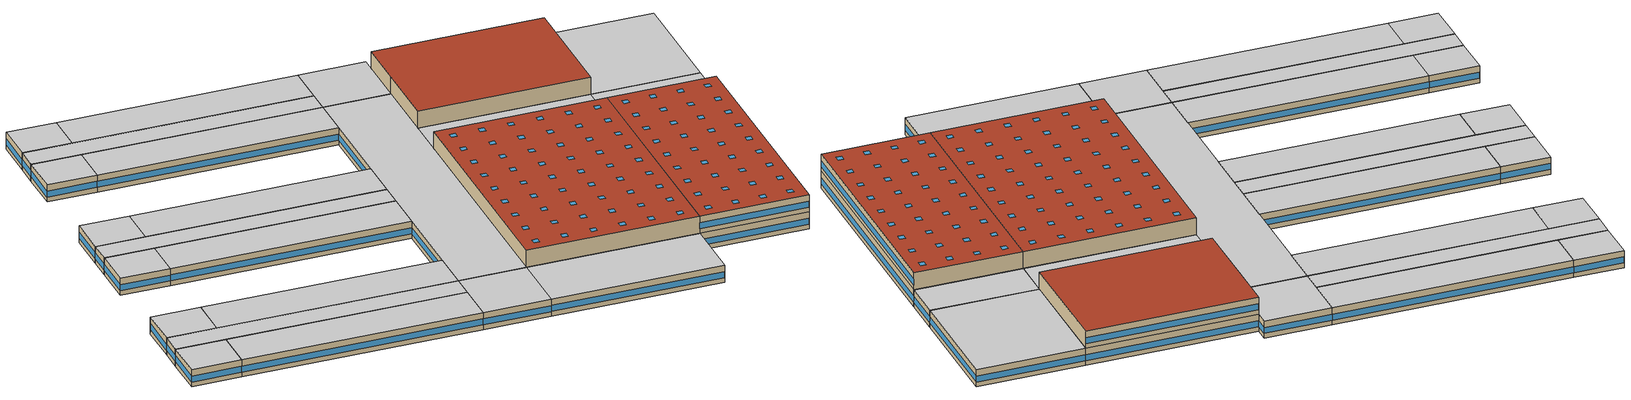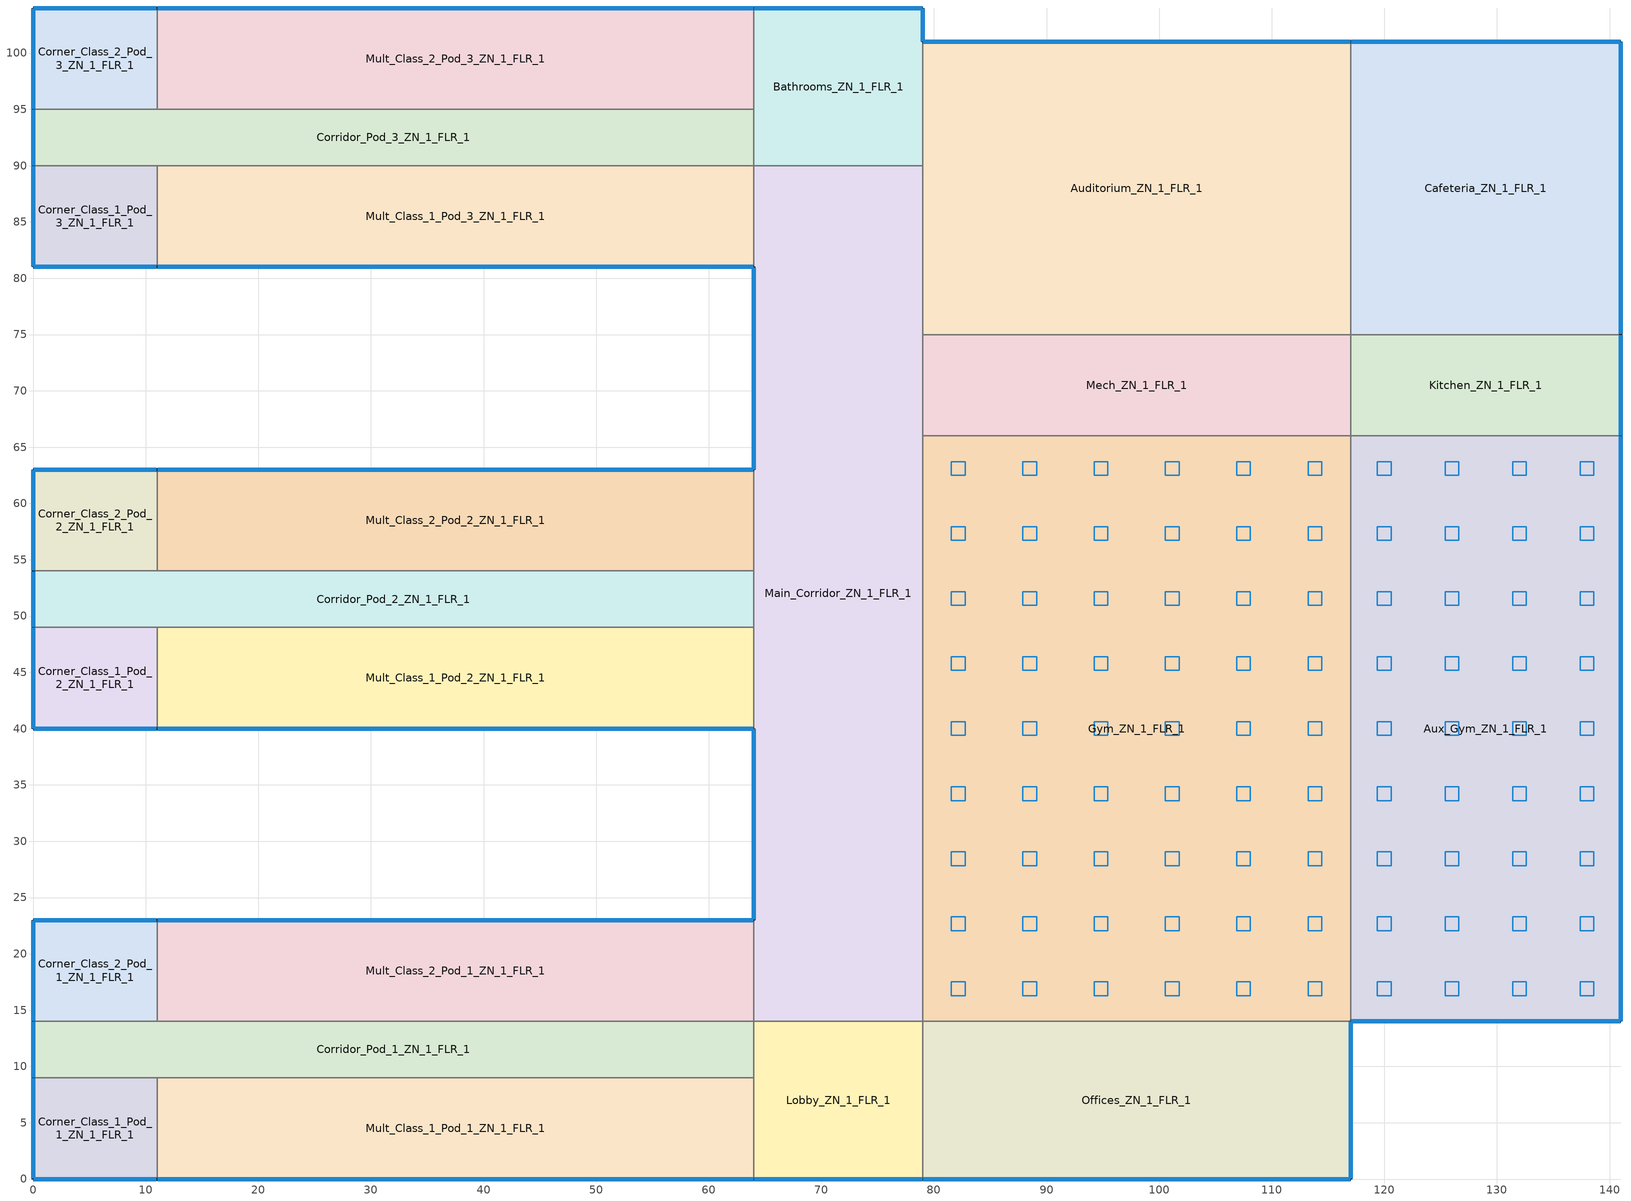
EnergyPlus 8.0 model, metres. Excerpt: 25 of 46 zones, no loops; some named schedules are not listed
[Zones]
Corner_Class_1_Pod_1_ZN_1_FLR_1
 floor ground (ext_slab_6in_with_carpet): 0,9 11,9 11,0 0,0 z0
 wall outside (nonres_ext_wall): 0,9 0,0 11,0 z0:4
 wall to Mult_Class_1_Pod_1_ZN_1_FLR_1 (int_wall): 11,0 11,9 z0:4
 wall to Corridor_Pod_1_ZN_1_FLR_1 (int_wall): 11,9 0,9 z0:4
 window (Window_U_0.62_SHGC_0.25): 0.05,0 10.95,0 z1.1:2.51; 0,8.95 0,0.05 z1.1:2.52
 ceiling to Corner_Class_1_Pod_1_ZN_1_FLR_2 (int_slab_ceiling): 0,0 11,0 11,9 0,9 z4
Mult_Class_1_Pod_1_ZN_1_FLR_1
 floor ground (ext_slab_6in_with_carpet): 11,9 64,9 64,0 11,0 z0
 wall outside (nonres_ext_wall): 11,0 64,0 z0:4
 wall to Lobby_ZN_1_FLR_1 (int_wall): 64,0 64,9 z0:4
 wall to Corridor_Pod_1_ZN_1_FLR_1 (int_wall): 64,9 11,9 z0:4
 window (Window_U_0.62_SHGC_0.25): 11.05,0 63.95,0 z1.1:2.5
 ceiling to Mult_Class_1_Pod_1_ZN_1_FLR_2 (int_slab_ceiling): 11,0 64,0 64,9 11,9 z4
Corridor_Pod_1_ZN_1_FLR_1
 floor ground (ext_slab_6in_with_carpet): 0,14 64,14 64,9 0,9 z0
 wall outside (nonres_ext_wall): 0,14 0,9 z0:4
 wall to Lobby_ZN_1_FLR_1 (int_wall): 64,9 64,14 z0:4
 wall to Mult_Class_2_Pod_1_ZN_1_FLR_1 (int_wall): 64,14 11,14 z0:4
 wall to Corner_Class_2_Pod_1_ZN_1_FLR_1 (int_wall): 11,14 0,14 z0:4
 window (Window_U_0.62_SHGC_0.25): 0,13.95 0,9.05 z1.1:2.53
 ceiling to Corridor_Pod_1_ZN_1_FLR_2 (int_slab_ceiling): 0,9 64,9 64,14 0,14 z4
Corner_Class_2_Pod_1_ZN_1_FLR_1
 floor ground (ext_slab_6in_with_carpet): 0,23 11,23 11,14 0,14 z0
 wall outside (nonres_ext_wall): 11,23 0,23 0,14 z0:4
 wall to Mult_Class_2_Pod_1_ZN_1_FLR_1 (int_wall): 11,14 11,23 z0:4
 window (Window_U_0.62_SHGC_0.25): 10.95,23 0.05,23 z1.1:2.51; 0,22.95 0,14.05 z1.1:2.52
 ceiling to Corner_Class_2_Pod_1_ZN_1_FLR_2 (int_slab_ceiling): 0,14 11,14 11,23 0,23 z4
Mult_Class_2_Pod_1_ZN_1_FLR_1
 floor ground (ext_slab_6in_with_carpet): 11,23 64,23 64,14 11,14 z0
 wall outside (nonres_ext_wall): 64,23 11,23 z0:4
 wall to Main_Corridor_ZN_1_FLR_1 (int_wall): 64,14 64,23 z0:4
 window (Window_U_0.62_SHGC_0.25): 63.95,23 11.05,23 z1.1:2.5
 ceiling to Mult_Class_2_Pod_1_ZN_1_FLR_2 (int_slab_ceiling): 11,14 64,14 64,23 11,23 z4
Corner_Class_1_Pod_2_ZN_1_FLR_1
 floor ground (ext_slab_6in_with_carpet): 0,49 11,49 11,40 0,40 z0
 wall outside (nonres_ext_wall): 0,49 0,40 11,40 z0:4
 wall to Mult_Class_1_Pod_2_ZN_1_FLR_1 (int_wall): 11,40 11,49 z0:4
 wall to Corridor_Pod_2_ZN_1_FLR_1 (int_wall): 11,49 0,49 z0:4
 window (Window_U_0.62_SHGC_0.25): 0.05,40 10.95,40 z1.1:2.51; 0,48.95 0,40.05 z1.1:2.52
 ceiling to Corner_Class_1_Pod_2_ZN_1_FLR_2 (int_slab_ceiling): 0,40 11,40 11,49 0,49 z4
Mult_Class_1_Pod_2_ZN_1_FLR_1
 floor ground (ext_slab_6in_with_carpet): 11,49 64,49 64,40 11,40 z0
 wall outside (nonres_ext_wall): 11,40 64,40 z0:4
 wall to Main_Corridor_ZN_1_FLR_1 (int_wall): 64,40 64,49 z0:4
 wall to Corridor_Pod_2_ZN_1_FLR_1 (int_wall): 64,49 11,49 z0:4
 window (Window_U_0.62_SHGC_0.25): 11.05,40 63.95,40 z1.1:2.5
 ceiling to Mult_Class_1_Pod_2_ZN_1_FLR_2 (int_slab_ceiling): 11,40 64,40 64,49 11,49 z4
Corridor_Pod_2_ZN_1_FLR_1
 floor ground (ext_slab_6in_with_carpet): 0,54 64,54 64,49 0,49 z0
 wall outside (nonres_ext_wall): 0,54 0,49 z0:4
 wall to Main_Corridor_ZN_1_FLR_1 (int_wall): 64,49 64,54 z0:4
 wall to Mult_Class_2_Pod_2_ZN_1_FLR_1 (int_wall): 64,54 11,54 z0:4
 wall to Corner_Class_2_Pod_2_ZN_1_FLR_1 (int_wall): 11,54 0,54 z0:4
 window (Window_U_0.62_SHGC_0.25): 0,53.95 0,49.05 z1.1:2.53
 ceiling to Corridor_Pod_2_ZN_1_FLR_2 (int_slab_ceiling): 0,49 64,49 64,54 0,54 z4
Corner_Class_2_Pod_2_ZN_1_FLR_1
 floor ground (ext_slab_6in_with_carpet): 0,63 11,63 11,54 0,54 z0
 wall outside (nonres_ext_wall): 11,63 0,63 0,54 z0:4
 wall to Mult_Class_2_Pod_2_ZN_1_FLR_1 (int_wall): 11,54 11,63 z0:4
 window (Window_U_0.62_SHGC_0.25): 10.95,63 0.05,63 z1.1:2.51; 0,62.95 0,54.05 z1.1:2.52
 ceiling to Corner_Class_2_Pod_2_ZN_1_FLR_2 (int_slab_ceiling): 0,54 11,54 11,63 0,63 z4
Mult_Class_2_Pod_2_ZN_1_FLR_1
 floor ground (ext_slab_6in_with_carpet): 11,63 64,63 64,54 11,54 z0
 wall outside (nonres_ext_wall): 64,63 11,63 z0:4
 wall to Main_Corridor_ZN_1_FLR_1 (int_wall): 64,54 64,63 z0:4
 window (Window_U_0.62_SHGC_0.25): 63.95,63 11.05,63 z1.1:2.5
 ceiling to Mult_Class_2_Pod_2_ZN_1_FLR_2 (int_slab_ceiling): 11,54 64,54 64,63 11,63 z4
Corner_Class_1_Pod_3_ZN_1_FLR_1
 floor ground (ext_slab_6in_with_carpet): 0,90 11,90 11,81 0,81 z0
 wall outside (nonres_ext_wall): 0,90 0,81 11,81 z0:4
 wall to Mult_Class_1_Pod_3_ZN_1_FLR_1 (int_wall): 11,81 11,90 z0:4
 wall to Corridor_Pod_3_ZN_1_FLR_1 (int_wall): 11,90 0,90 z0:4
 window (Window_U_0.62_SHGC_0.25): 0.05,81 10.95,81 z1.1:2.51; 0,89.95 0,81.05 z1.1:2.52
 ceiling to Corner_Class_1_Pod_3_ZN_1_FLR_2 (int_slab_ceiling): 0,81 11,81 11,90 0,90 z4
Mult_Class_1_Pod_3_ZN_1_FLR_1
 floor ground (ext_slab_6in_with_carpet): 11,90 64,90 64,81 11,81 z0
 wall outside (nonres_ext_wall): 11,81 64,81 z0:4
 wall to Main_Corridor_ZN_1_FLR_1 (int_wall): 64,81 64,90 z0:4
 wall to Corridor_Pod_3_ZN_1_FLR_1 (int_wall): 64,90 11,90 z0:4
 window (Window_U_0.62_SHGC_0.25): 11.05,81 63.95,81 z1.1:2.5
 ceiling to Mult_Class_1_Pod_3_ZN_1_FLR_2 (int_slab_ceiling): 11,81 64,81 64,90 11,90 z4
Corridor_Pod_3_ZN_1_FLR_1
 floor ground (ext_slab_6in_with_carpet): 0,95 64,95 64,90 0,90 z0
 wall outside (nonres_ext_wall): 0,95 0,90 z0:4
 wall to Bathrooms_ZN_1_FLR_1 (int_wall): 64,90 64,95 z0:4
 wall to Mult_Class_2_Pod_3_ZN_1_FLR_1 (int_wall): 64,95 11,95 z0:4
 wall to Corner_Class_2_Pod_3_ZN_1_FLR_1 (int_wall): 11,95 0,95 z0:4
 window (Window_U_0.62_SHGC_0.25): 0,94.95 0,90.05 z1.1:2.53
 ceiling to Corridor_Pod_3_ZN_1_FLR_2 (int_slab_ceiling): 0,90 64,90 64,95 0,95 z4
Corner_Class_2_Pod_3_ZN_1_FLR_1
 floor ground (ext_slab_6in_with_carpet): 0,104 11,104 11,95 0,95 z0
 wall outside (nonres_ext_wall): 11,104 0,104 0,95 z0:4
 wall to Mult_Class_2_Pod_3_ZN_1_FLR_1 (int_wall): 11,95 11,104 z0:4
 window (Window_U_0.62_SHGC_0.25): 10.95,104 0.05,104 z1.1:2.51; 0,103.95 0,95.05 z1.1:2.52
 ceiling to Corner_Class_2_Pod_3_ZN_1_FLR_2 (int_slab_ceiling): 0,95 11,95 11,104 0,104 z4
Mult_Class_2_Pod_3_ZN_1_FLR_1
 floor ground (ext_slab_6in_with_carpet): 11,104 64,104 64,95 11,95 z0
 wall outside (nonres_ext_wall): 64,104 11,104 z0:4
 wall to Bathrooms_ZN_1_FLR_1 (int_wall): 64,95 64,104 z0:4
 window (Window_U_0.62_SHGC_0.25): 63.95,104 11.05,104 z1.1:2.5
 ceiling to Mult_Class_2_Pod_3_ZN_1_FLR_2 (int_slab_ceiling): 11,95 64,95 64,104 11,104 z4
Main_Corridor_ZN_1_FLR_1
 floor ground (ext_slab_6in_with_carpet): 64,90 79,90 79,14 64,14 z0
 wall outside (nonres_ext_wall): 64,81 64,63 / 64,40 64,23 z0:4
 wall to Lobby_ZN_1_FLR_1 (int_wall): 64,14 79,14 z0:4
 wall to Gym_ZN_1_FLR_1 (int_wall): 79,14 79,66 z0:4
 wall to Mech_ZN_1_FLR_1 (int_wall): 79,66 79,75 z0:4
 wall to Auditorium_ZN_1_FLR_1 (nonres_ext_wall): 79,75 79,90 z0:4
 wall to Bathrooms_ZN_1_FLR_1 (int_wall): 79,90 64,90 z0:4
 window (Window_U_0.62_SHGC_0.25): 64,80.95 64,63.05 / 64,39.95 64,23.05 z1.1:2.51
 ceiling to Main_Corridor_ZN_1_FLR_2 (int_slab_ceiling): 64,14 79,14 79,90 64,90 z4
Lobby_ZN_1_FLR_1
 floor ground (ext_slab_6in_with_carpet): 64,14 79,14 79,0 64,0 z0
 wall outside (nonres_ext_wall): 64,0 79,0 z0:4
 wall to Offices_ZN_1_FLR_1 (int_wall): 79,0 79,14 z0:4
 window (Window_U_0.62_SHGC_0.25): 64.05,0 78.95,0 z1.1:2.51
 ceiling to Lobby_ZN_1_FLR_2 (int_slab_ceiling): 64,0 79,0 79,14 64,14 z4
Bathrooms_ZN_1_FLR_1
 floor ground (ext_slab_6in_with_carpet): 64,104 79,104 79,90 64,90 z0
 wall outside (nonres_ext_wall): 79,101 79,104 64,104 z0:4
 wall to Auditorium_ZN_1_FLR_1 (nonres_ext_wall): 79,90 79,101 z0:4
 window (Window_U_0.62_SHGC_0.25): 79,101.05 79,103.95 z1.1:2.55; 78.95,104 64.05,104 z1.1:2.51
 ceiling to Bathrooms_ZN_1_FLR_2 (int_slab_ceiling): 64,90 79,90 79,104 64,104 z4
Offices_ZN_1_FLR_1
 floor ground (ext_slab_6in_with_carpet): 79,14 117,14 117,0 79,0 z0
 wall outside (nonres_ext_wall): 79,0 117,0 117,14 z0:4
 wall to Gym_ZN_1_FLR_1 (int_wall): 117,14 79,14 z0:4
 window (Window_U_0.62_SHGC_0.25): 79.05,0 116.95,0 z1.1:2.5; 117,0.05 117,13.95 z1.1:2.51
 ceiling to Offices_ZN_1_FLR_2 (int_slab_ceiling): 79,0 117,0 117,14 79,14 z4
Gym_ZN_1_FLR_1
 floor ground (ext_slab_6in_with_carpet): 79,66 117,66 117,14 79,14 z0
 wall to Aux_Gym_ZN_1_FLR_1 (int_wall): 117,14 117,66 z0:4; 117,14 117,66 z4:8
 wall to Mech_ZN_1_FLR_1 (int_wall): 117,66 79,66 z0:4
 wall to Offices_ZN_1_FLR_2 (int_wall): 79,14 117,14 z4:8
 wall to Mech_ZN_1_FLR_2 (int_wall): 117,66 79,66 z4:8
 wall to Main_Corridor_ZN_1_FLR_2 (int_wall): 79,66 79,14 z4:8
 roof outside (nonres_roof): 79,14 117,14 117,66 79,66 z8
 skylight (Window_U_1.17_SHGC_0.39): 81.56,16.28 82.78,16.28 82.78,17.5 81.56,17.5 z8; 87.89,16.28 89.11,16.28 89.11,17.5 87.89,17.5 z8; 94.22,16.28 95.44,16.28 95.44,17.5 94.22,17.5 z8; 100.56,16.28 101.78,16.28 101.78,17.5 100.56,17.5 z8; 106.89,16.28 108.11,16.28 108.11,17.5 106.89,17.5 z8; 113.22,16.28 114.44,16.28 114.44,17.5 113.22,17.5 z8; 81.56,22.06 82.78,22.06 82.78,23.28 81.56,23.28 z8; 87.89,22.06 89.11,22.06 89.11,23.28 87.89,23.28 z8; 94.22,22.06 95.44,22.06 95.44,23.28 94.22,23.28 z8; 100.56,22.06 101.78,22.06 101.78,23.28 100.56,23.28 z8; 106.89,22.06 108.11,22.06 108.11,23.28 106.89,23.28 z8; 113.22,22.06 114.44,22.06 114.44,23.28 113.22,23.28 z8; 81.56,27.83 82.78,27.83 82.78,29.05 81.56,29.05 z8; 87.89,27.83 89.11,27.83 89.11,29.05 87.89,29.05 z8; 94.22,27.83 95.44,27.83 95.44,29.05 94.22,29.05 z8; 100.56,27.83 101.78,27.83 101.78,29.05 100.56,29.05 z8; 106.89,27.83 108.11,27.83 108.11,29.05 106.89,29.05 z8; 113.22,27.83 114.44,27.83 114.44,29.05 113.22,29.05 z8; 81.56,33.61 82.78,33.61 82.78,34.83 81.56,34.83 z8; 87.89,33.61 89.11,33.61 89.11,34.83 87.89,34.83 z8; 94.22,33.61 95.44,33.61 95.44,34.83 94.22,34.83 z8; 100.56,33.61 101.78,33.61 101.78,34.83 100.56,34.83 z8; 106.89,33.61 108.11,33.61 108.11,34.83 106.89,34.83 z8; 113.22,33.61 114.44,33.61 114.44,34.83 113.22,34.83 z8; 81.56,39.39 82.78,39.39 82.78,40.61 81.56,40.61 z8; 87.89,39.39 89.11,39.39 89.11,40.61 87.89,40.61 z8; 94.22,39.39 95.44,39.39 95.44,40.61 94.22,40.61 z8; 100.56,39.39 101.78,39.39 101.78,40.61 100.56,40.61 z8; 106.89,39.39 108.11,39.39 108.11,40.61 106.89,40.61 z8; 113.22,39.39 114.44,39.39 114.44,40.61 113.22,40.61 z8; 81.56,45.17 82.78,45.17 82.78,46.39 81.56,46.39 z8; 87.89,45.17 89.11,45.17 89.11,46.39 87.89,46.39 z8; 94.22,45.17 95.44,45.17 95.44,46.39 94.22,46.39 z8; 100.56,45.17 101.78,45.17 101.78,46.39 100.56,46.39 z8; 106.89,45.17 108.11,45.17 108.11,46.39 106.89,46.39 z8; 113.22,45.17 114.44,45.17 114.44,46.39 113.22,46.39 z8; 81.56,50.95 82.78,50.95 82.78,52.17 81.56,52.17 z8; 87.89,50.95 89.11,50.95 89.11,52.17 87.89,52.17 z8; 94.22,50.95 95.44,50.95 95.44,52.17 94.22,52.17 z8; 100.56,50.95 101.78,50.95 101.78,52.17 100.56,52.17 z8; 106.89,50.95 108.11,50.95 108.11,52.17 106.89,52.17 z8; 113.22,50.95 114.44,50.95 114.44,52.17 113.22,52.17 z8; 81.56,56.72 82.78,56.72 82.78,57.94 81.56,57.94 z8; 87.89,56.72 89.11,56.72 89.11,57.94 87.89,57.94 z8; 94.22,56.72 95.44,56.72 95.44,57.94 94.22,57.94 z8; 100.56,56.72 101.78,56.72 101.78,57.94 100.56,57.94 z8; 106.89,56.72 108.11,56.72 108.11,57.94 106.89,57.94 z8; 113.22,56.72 114.44,56.72 114.44,57.94 113.22,57.94 z8; 81.56,62.5 82.78,62.5 82.78,63.72 81.56,63.72 z8; 87.89,62.5 89.11,62.5 89.11,63.72 87.89,63.72 z8; 94.22,62.5 95.44,62.5 95.44,63.72 94.22,63.72 z8; 100.56,62.5 101.78,62.5 101.78,63.72 100.56,63.72 z8; 106.89,62.5 108.11,62.5 108.11,63.72 106.89,63.72 z8; 113.22,62.5 114.44,62.5 114.44,63.72 113.22,63.72 z8
Aux_Gym_ZN_1_FLR_1
 floor ground (ext_slab_6in_with_carpet): 117,66 141,66 141,14 117,14 z0
 wall outside (nonres_ext_wall): 117,14 141,14 141,66 z0:4; 117,14 141,14 141,66 z4:8
 wall to Kitchen_ZN_1_FLR_1 (int_wall): 141,66 117,66 z0:4
 wall to LIBRARY_MEDIA_CENTER_ZN_1_FLR_2 (int_wall): 141,66 117,66 z4:8
 window (Window_U_0.62_SHGC_0.25): 117.05,14 140.95,14 z1.1:2.51; 141,14.05 141,65.95 z1.1:2.5; 117.05,14 140.95,14 z5.1:6.51; 141,14.05 141,65.95 z5.1:6.5
 roof outside (nonres_roof): 117,14 141,14 141,66 117,66 z8
 skylight (Window_U_1.17_SHGC_0.39): 119.39,16.28 120.61,16.28 120.61,17.5 119.39,17.5 z8; 125.39,16.28 126.61,16.28 126.61,17.5 125.39,17.5 z8; 131.39,16.28 132.61,16.28 132.61,17.5 131.39,17.5 z8; 137.39,16.28 138.61,16.28 138.61,17.5 137.39,17.5 z8; 119.39,22.06 120.61,22.06 120.61,23.28 119.39,23.28 z8; 125.39,22.06 126.61,22.06 126.61,23.28 125.39,23.28 z8; 131.39,22.06 132.61,22.06 132.61,23.28 131.39,23.28 z8; 137.39,22.06 138.61,22.06 138.61,23.28 137.39,23.28 z8; 119.39,27.83 120.61,27.83 120.61,29.05 119.39,29.05 z8; 125.39,27.83 126.61,27.83 126.61,29.05 125.39,29.05 z8; 131.39,27.83 132.61,27.83 132.61,29.05 131.39,29.05 z8; 137.39,27.83 138.61,27.83 138.61,29.05 137.39,29.05 z8; 119.39,33.61 120.61,33.61 120.61,34.83 119.39,34.83 z8; 125.39,33.61 126.61,33.61 126.61,34.83 125.39,34.83 z8; 131.39,33.61 132.61,33.61 132.61,34.83 131.39,34.83 z8; 137.39,33.61 138.61,33.61 138.61,34.83 137.39,34.83 z8; 119.39,39.39 120.61,39.39 120.61,40.61 119.39,40.61 z8; 125.39,39.39 126.61,39.39 126.61,40.61 125.39,40.61 z8; 131.39,39.39 132.61,39.39 132.61,40.61 131.39,40.61 z8; 137.39,39.39 138.61,39.39 138.61,40.61 137.39,40.61 z8; 119.39,45.17 120.61,45.17 120.61,46.39 119.39,46.39 z8; 125.39,45.17 126.61,45.17 126.61,46.39 125.39,46.39 z8; 131.39,45.17 132.61,45.17 132.61,46.39 131.39,46.39 z8; 137.39,45.17 138.61,45.17 138.61,46.39 137.39,46.39 z8; 119.39,50.95 120.61,50.95 120.61,52.17 119.39,52.17 z8; 125.39,50.95 126.61,50.95 126.61,52.17 125.39,52.17 z8; 131.39,50.95 132.61,50.95 132.61,52.17 131.39,52.17 z8; 137.39,50.95 138.61,50.95 138.61,52.17 137.39,52.17 z8; 119.39,56.72 120.61,56.72 120.61,57.94 119.39,57.94 z8; 125.39,56.72 126.61,56.72 126.61,57.94 125.39,57.94 z8; 131.39,56.72 132.61,56.72 132.61,57.94 131.39,57.94 z8; 137.39,56.72 138.61,56.72 138.61,57.94 137.39,57.94 z8; 119.39,62.5 120.61,62.5 120.61,63.72 119.39,63.72 z8; 125.39,62.5 126.61,62.5 126.61,63.72 125.39,63.72 z8; 131.39,62.5 132.61,62.5 132.61,63.72 131.39,63.72 z8; 137.39,62.5 138.61,62.5 138.61,63.72 137.39,63.72 z8
Auditorium_ZN_1_FLR_1
 floor ground (ext_slab_6in_with_carpet): 79,101 117,101 117,75 79,75 z0
 wall outside (nonres_ext_wall): 117,101 79,101 z0:4; 117,101 79,101 z4:8
 wall to Mech_ZN_1_FLR_1 (int_wall): 79,75 117,75 z0:4
 wall to Cafeteria_ZN_1_FLR_1 (int_wall): 117,75 117,101 z0:4
 wall to Mech_ZN_1_FLR_2 (int_wall): 79,75 117,75 z4:8
 wall to LIBRARY_MEDIA_CENTER_ZN_1_FLR_2 (int_wall): 117,75 117,101 z4:8
 wall to Main_Corridor_ZN_1_FLR_2 (nonres_ext_wall): 79,90 79,75 z4:8
 wall to Bathrooms_ZN_1_FLR_2 (nonres_ext_wall): 79,101 79,90 z4:8
 window (Window_U_0.62_SHGC_0.25): 116.95,101 79.05,101 z1.1:2.5; 116.95,101 79.05,101 z5.1:6.5
 roof outside (nonres_roof): 79,75 117,75 117,101 79,101 z8
Kitchen_ZN_1_FLR_1
 floor ground (ext_slab_6in_with_carpet): 117,75 141,75 141,66 117,66 z0
 wall outside (nonres_ext_wall): 141,66 141,75 z0:4
 wall to Cafeteria_ZN_1_FLR_1 (int_wall): 141,75 117,75 z0:4
 wall to Mech_ZN_1_FLR_1 (int_wall): 117,75 117,66 z0:4
 window (Window_U_0.62_SHGC_0.25): 141,66.05 141,74.95 z1.1:2.52
 ceiling to LIBRARY_MEDIA_CENTER_ZN_1_FLR_2 (int_slab_ceiling): 117,66 141,66 141,75 117,75 z4
Cafeteria_ZN_1_FLR_1
 floor ground (ext_slab_6in_with_carpet): 117,101 141,101 141,75 117,75 z0
 wall outside (nonres_ext_wall): 141,75 141,101 117,101 z0:4
 window (Window_U_0.62_SHGC_0.25): 141,75.05 141,100.95 / 140.95,101 117.05,101 z1.1:2.51
 ceiling to LIBRARY_MEDIA_CENTER_ZN_1_FLR_2 (int_slab_ceiling): 117,75 141,75 141,101 117,101 z4
Mech_ZN_1_FLR_1
 floor ground (ext_slab_6in_with_carpet): 79,75 117,75 117,66 79,66 z0
 ceiling to Mech_ZN_1_FLR_2 (int_slab_ceiling): 79,66 117,66 117,75 79,75 z4
[Building]
Secondary School: North Axis {deg}=0; Terrain=City; Loads Convergence Tolerance Value=0.04; Temperature Convergence Tolerance Value {deltaC}=0.2; Solar Distribution=FullInteriorAndExterior; Maximum Number of Warmup Days=25; Minimum Number of Warmup Days=6
[Site:Location]
Site:Location=San Francisco Intl Ap_CA_USA Design_Conditions; Latitude {N+ S-}=37.62; Longitude {W- E+}=-122.4; Time Zone Relative to GMT {GMT+/-}=-8; Elevation {m}=2
[SizingPeriod:DesignDay] Day of Month=21; Dry-Bulb Temperature Range Modifier Type=DefaultMultipliers; Humidity Condition Type=Wetbulb; Barometric Pressure {Pa}=101301; Rain {Yes/No}=No; Snow on ground {Yes/No}=No; Daylight Savings Time Indicator=No
Name | Month | Day Type | Maximum Dry-Bulb Temperature {C} | Daily Dry-Bulb Temperature Range {C} | Wetbulb at Maximum Dry-Bulb {C} | Wind Speed {m/s} design conditions vs. traditional 6.71 m/s (15 mph) | Wind Direction {Degrees; N=0, S=180} | Solar Model Indicator | Clearness {0.0 to 1.1} | Wind Speed {m/s} design conditions vs. traditional 3.35 m/s (7mph) | ASHRAE Clear Sky Optical Depth for Beam Irradiance (taub) | ASHRAE Clear Sky Optical Depth for Diffuse Irradiance (taud)
San Francisco Intl Ap Ann Htg 99.6% Condns DB | 1 | WinterDesignDay | 3.8 | 0 | 3.8 | 2.2 | 150 | ASHRAEClearSky | 0
San Francisco Intl Ap Ann Clg .4% Condns DB=>MWB | 8 | SummerDesignDay | 28.3 | 8.5 | 17.2 |  | 310 | ASHRAETau |  | 5.9 | 0.365 | 2.435
[Site:GroundTemperature:BuildingSurface]
20.74, 20.75, 20.74, 20.76, 20.78, 22.98, 23.31, 23.37, 23.41, 21.18, 20.89, 20.8
[Site:WaterMainsTemperature]
Calculation Method=CORRELATION; Annual Average Outdoor Air Temperature {C}=13.09; Maximum Difference In Monthly Average Outdoor Air Temperatures {deltaC}=8.02
[Material]
Name | Roughness | Thickness {m} | Conductivity {W/m-K} | Density {kg/m3} | Specific Heat {J/kg-K} | Thermal Absorptance | Solar Absorptance | Visible Absorptance | Absorptance:Thermal | Absorptance:Solar | Absorptance:Visible
Std Wood 6inch | MediumSmooth | 0.15 | 0.12 | 540 | 1210 | 0.9 | 0.7 | 0.7
F07 25mm stucco | Smooth | 0.0254 | 0.72 | 1856 | 840 | 0.9 | 0.7 | 0.7
F08 Metal surface | Smooth | 0.0008 | 45.28 | 7824 | 500
F13 Built-up roofing | Rough | 0.0095 | 0.16 | 1120 | 1460 |  |  |  | 0.9 | 0.77
G01 13mm gypsum board | Smooth | 0.0127 | 0.16 | 800 | 1090 |  |  |  | 0.9 | 0.7 | 0.5
G01 16mm gypsum board | MediumSmooth | 0.0159 | 0.16 | 800 | 1090
100mm Normalweight concrete floor | MediumRough | 0.1016 | 2.31 | 2322 | 832
150mm Normalweight concrete floor | MediumRough | 0.1524 | 2.31 | 2322 | 832
[Material:NoMass]
CP02 CARPET PAD: VeryRough, 0.21648, 0.9, 0.7, 0.8
Nonres_Roof_Insulation: MediumSmooth, 3.4722, 0.9, 0.7, 0.7
Nonres_Exterior_Wall_Insulation: MediumSmooth, 1.71283, 0.9, 0.7, 0.7
[Construction]
InteriorFurnishings: Std Wood 6inch
int_wall: G01 13mm gypsum board, G01 13mm gypsum board
ext_slab_6in_with_carpet: 150mm Normalweight concrete floor, CP02 CARPET PAD
int_slab_ceiling: CP02 CARPET PAD, 100mm Normalweight concrete floor
nonres_roof: F13 Built-up roofing, Nonres_Roof_Insulation, F08 Metal surface
nonres_ext_wall: F07 25mm stucco, G01 16mm gypsum board, Nonres_Exterior_Wall_Insulation, G01 16mm gypsum board
Window_U_0.62_SHGC_0.25: REF C CLEAR HI 6MM, AIR 6MM, CLEAR 6MM
Window_U_1.17_SHGC_0.39: REF B CLEAR HI 6MM
[WindowMaterial:Glazing] Optical Data Type=SpectralAverage; Thickness {m}=0.006; Infrared Transmittance at Normal Incidence=0; Front Side Infrared Hemispherical Emissivity=0.84; Conductivity {W/m-K}=0.9
Name | Solar Transmittance at Normal Incidence | Front Side Solar Reflectance at Normal Incidence | Back Side Solar Reflectance at Normal Incidence | Visible Transmittance at Normal Incidence | Front Side Visible Reflectance at Normal Incidence | Back Side Visible Reflectance at Normal Incidence | Back Side Infrared Hemispherical Emissivity
REF B CLEAR HI 6MM | 0.24 | 0.16 | 0.32 | 0.3 | 0.16 | 0.29 | 0.6
REF C CLEAR HI 6MM | 0.2 | 0.16 | 0.39 | 0.22 | 0.17 | 0.35 | 0.55
CLEAR 6MM | 0.775 | 0.071 | 0.071 | 0.881 | 0.08 | 0.08 | 0.84
[WindowMaterial:Gas]
AIR 6MM: Gas Type=Air; Thickness {m}=0.0063
[Zone] Type=1; Multiplier=1; Ceiling Height {m}=4; Floor Area {m2}=autocalculate; Part of Total Floor Area=Yes
Name | Volume {m3}
Corner_Class_1_Pod_1_ZN_1_FLR_1; Corner_Class_2_Pod_1_ZN_1_FLR_1; Corner_Class_1_Pod_2_ZN_1_FLR_1; Corner_Class_2_Pod_2_ZN_1_FLR_1; Corner_Class_1_Pod_3_ZN_1_FLR_1; Corner_Class_2_Pod_3_ZN_1_FLR_1 | 396
Mult_Class_1_Pod_1_ZN_1_FLR_1; Mult_Class_2_Pod_1_ZN_1_FLR_1; Mult_Class_1_Pod_2_ZN_1_FLR_1; Mult_Class_2_Pod_2_ZN_1_FLR_1; Mult_Class_1_Pod_3_ZN_1_FLR_1; Mult_Class_2_Pod_3_ZN_1_FLR_1 | 1908
Corridor_Pod_1_ZN_1_FLR_1; Corridor_Pod_2_ZN_1_FLR_1; Corridor_Pod_3_ZN_1_FLR_1 | 1280
Main_Corridor_ZN_1_FLR_1 | 4560
Lobby_ZN_1_FLR_1; Bathrooms_ZN_1_FLR_1 | 840
Offices_ZN_1_FLR_1 | 2128
Gym_ZN_1_FLR_1 | 15808
Aux_Gym_ZN_1_FLR_1 | 9984
Auditorium_ZN_1_FLR_1 | 7904
Kitchen_ZN_1_FLR_1 | 864
Cafeteria_ZN_1_FLR_1 | 2496
Mech_ZN_1_FLR_1 | 1368
[InternalMass] Construction=InteriorFurnishings
Name | Zone | Surface Area {m2}
Corner_Class_1_Pod_1_ZN_1_FLR_1_InternalMass_1 | Corner_Class_1_Pod_1_ZN_1_FLR_1 | 198
Mult_Class_1_Pod_1_ZN_1_FLR_1_InternalMass_1 | Mult_Class_1_Pod_1_ZN_1_FLR_1 | 954
Corridor_Pod_1_ZN_1_FLR_1_InternalMass_1 | Corridor_Pod_1_ZN_1_FLR_1 | 640
Corner_Class_2_Pod_1_ZN_1_FLR_1_InternalMass_1 | Corner_Class_2_Pod_1_ZN_1_FLR_1 | 198
Mult_Class_2_Pod_1_ZN_1_FLR_1_InternalMass_1 | Mult_Class_2_Pod_1_ZN_1_FLR_1 | 954
Corner_Class_1_Pod_2_ZN_1_FLR_1_InternalMass_1 | Corner_Class_1_Pod_2_ZN_1_FLR_1 | 198
Mult_Class_1_Pod_2_ZN_1_FLR_1_InternalMass_1 | Mult_Class_1_Pod_2_ZN_1_FLR_1 | 954
Corridor_Pod_2_ZN_1_FLR_1_InternalMass_1 | Corridor_Pod_2_ZN_1_FLR_1 | 640
Corner_Class_2_Pod_2_ZN_1_FLR_1_InternalMass_1 | Corner_Class_2_Pod_2_ZN_1_FLR_1 | 198
Mult_Class_2_Pod_2_ZN_1_FLR_1_InternalMass_1 | Mult_Class_2_Pod_2_ZN_1_FLR_1 | 954
Corner_Class_1_Pod_3_ZN_1_FLR_1_InternalMass_1 | Corner_Class_1_Pod_3_ZN_1_FLR_1 | 198
Mult_Class_1_Pod_3_ZN_1_FLR_1_InternalMass_1 | Mult_Class_1_Pod_3_ZN_1_FLR_1 | 954
Corridor_Pod_3_ZN_1_FLR_1_InternalMass_1 | Corridor_Pod_3_ZN_1_FLR_1 | 640
Corner_Class_2_Pod_3_ZN_1_FLR_1_InternalMass_1 | Corner_Class_2_Pod_3_ZN_1_FLR_1 | 198
Mult_Class_2_Pod_3_ZN_1_FLR_1_InternalMass_1 | Mult_Class_2_Pod_3_ZN_1_FLR_1 | 954
Main_Corridor_ZN_1_FLR_1_InternalMass_1 | Main_Corridor_ZN_1_FLR_1 | 2280
Lobby_ZN_1_FLR_1_InternalMass_1 | Lobby_ZN_1_FLR_1 | 420
Bathrooms_ZN_1_FLR_1_InternalMass_1 | Bathrooms_ZN_1_FLR_1 | 420
Offices_ZN_1_FLR_1_InternalMass_1 | Offices_ZN_1_FLR_1 | 1064
Gym_ZN_1_FLR_1_InternalMass_1 | Gym_ZN_1_FLR_1 | 3952
Aux_Gym_ZN_1_FLR_1_InternalMass_1 | Aux_Gym_ZN_1_FLR_1 | 2496
Auditorium_ZN_1_FLR_1_InternalMass_1 | Auditorium_ZN_1_FLR_1 | 1976
Kitchen_ZN_1_FLR_1_InternalMass_1 | Kitchen_ZN_1_FLR_1 | 432
Cafeteria_ZN_1_FLR_1_InternalMass_1 | Cafeteria_ZN_1_FLR_1 | 1248
Mech_ZN_1_FLR_1_InternalMass_1 | Mech_ZN_1_FLR_1 | 684
[People] Fraction Radiant=0.3; Sensible Heat Fraction=AUTOCALCULATE; Activity Level Schedule=ACTIVITY_SCH; Enable ASHRAE 55 Comfort Warnings=No; Mean Radiant Temperature Calculation Type=ZoneAveraged; Work Efficiency Schedule=WORK_EFF_SCH; Clothing Insulation Schedule=CLOTHING_SCH; Air Velocity Schedule=AIR_VELO_SCH; Thermal Comfort Model 1 Type=FANGER
Name | Zone or ZoneList | Number of People Schedule | Number of People Calculation Method | Zone Floor Area per Person {m2/person} | Number of People
Corner_Class_1_Pod_1_ZN_1_FLR_1 | Corner_Class_1_Pod_1_ZN_1_FLR_1 | BLDG_OCC_SCH | Area/Person | 2.654
Mult_Class_1_Pod_1_ZN_1_FLR_1 | Mult_Class_1_Pod_1_ZN_1_FLR_1 | BLDG_OCC_SCH | Area/Person | 2.654
Corridor_Pod_1_ZN_1_FLR_1 | Corridor_Pod_1_ZN_1_FLR_1 | BLDG_OCC_SCH | People
Corner_Class_2_Pod_1_ZN_1_FLR_1 | Corner_Class_2_Pod_1_ZN_1_FLR_1 | BLDG_OCC_SCH | Area/Person | 2.654
Mult_Class_2_Pod_1_ZN_1_FLR_1 | Mult_Class_2_Pod_1_ZN_1_FLR_1 | BLDG_OCC_SCH | Area/Person | 2.654
Corner_Class_1_Pod_2_ZN_1_FLR_1 | Corner_Class_1_Pod_2_ZN_1_FLR_1 | BLDG_OCC_SCH | Area/Person | 2.654
Mult_Class_1_Pod_2_ZN_1_FLR_1 | Mult_Class_1_Pod_2_ZN_1_FLR_1 | BLDG_OCC_SCH | Area/Person | 2.654
Corridor_Pod_2_ZN_1_FLR_1 | Corridor_Pod_2_ZN_1_FLR_1 | BLDG_OCC_SCH | People
Corner_Class_2_Pod_2_ZN_1_FLR_1 | Corner_Class_2_Pod_2_ZN_1_FLR_1 | BLDG_OCC_SCH | Area/Person | 2.654
Mult_Class_2_Pod_2_ZN_1_FLR_1 | Mult_Class_2_Pod_2_ZN_1_FLR_1 | BLDG_OCC_SCH | Area/Person | 2.654
Corner_Class_1_Pod_3_ZN_1_FLR_1 | Corner_Class_1_Pod_3_ZN_1_FLR_1 | BLDG_OCC_SCH | Area/Person | 2.654
Mult_Class_1_Pod_3_ZN_1_FLR_1 | Mult_Class_1_Pod_3_ZN_1_FLR_1 | BLDG_OCC_SCH | Area/Person | 2.654
Corridor_Pod_3_ZN_1_FLR_1 | Corridor_Pod_3_ZN_1_FLR_1 | BLDG_OCC_SCH | People
Corner_Class_2_Pod_3_ZN_1_FLR_1 | Corner_Class_2_Pod_3_ZN_1_FLR_1 | BLDG_OCC_SCH | Area/Person | 2.654
Mult_Class_2_Pod_3_ZN_1_FLR_1 | Mult_Class_2_Pod_3_ZN_1_FLR_1 | BLDG_OCC_SCH | Area/Person | 2.654
Bathrooms_ZN_1_FLR_1 | Bathrooms_ZN_1_FLR_1 | BLDG_OCC_SCH | People
Offices_ZN_1_FLR_1 | Offices_ZN_1_FLR_1 | BLDG_OCC_SCH_Offices | Area/Person | 18.579
Gym_ZN_1_FLR_1 | Gym_ZN_1_FLR_1 | BLDG_OCC_SCH_Gym | Area/Person | 3.096
Aux_Gym_ZN_1_FLR_1 | Aux_Gym_ZN_1_FLR_1 | BLDG_OCC_SCH_Gym | Area/Person | 3.096
Auditorium_ZN_1_FLR_1 | Auditorium_ZN_1_FLR_1 | BLDG_OCC_SCH_Auditorium | Area/Person | 0.619
Kitchen_ZN_1_FLR_1 | Kitchen_ZN_1_FLR_1 | BLDG_OCC_SCH | People |  | 35
Cafeteria_ZN_1_FLR_1 | Cafeteria_ZN_1_FLR_1 | BLDG_OCC_SCH_Cafeteria | Area/Person | 0.929
Mech_ZN_1_FLR_1 | Mech_ZN_1_FLR_1 | BLDG_OCC_SCH | People
[Lights] Design Level Calculation Method=Watts/Area; Return Air Fraction=0; Fraction Radiant=0.37; Fraction Visible=0.2; Fraction Replaceable=1; Return Air Fraction Calculated from Plenum Temperature=No
Name | Zone or ZoneList | Schedule | Watts per Zone Floor Area {W/m2}2}
Corner_Class_1_Pod_1_ZN_1_FLR_1_Lights | Corner_Class_1_Pod_1_ZN_1_FLR_1 | BLDG_LIGHT_CLASSROOM_SCH | 15.0695
Mult_Class_1_Pod_1_ZN_1_FLR_1_Lights | Mult_Class_1_Pod_1_ZN_1_FLR_1 | BLDG_LIGHT_CLASSROOM_SCH | 15.0695
Corridor_Pod_1_ZN_1_FLR_1_Lights | Corridor_Pod_1_ZN_1_FLR_1 | BLDG_LIGHT_CORRIDOR_SCH | 5.38196
Corner_Class_2_Pod_1_ZN_1_FLR_1_Lights | Corner_Class_2_Pod_1_ZN_1_FLR_1 | BLDG_LIGHT_CLASSROOM_SCH | 15.0695
Mult_Class_2_Pod_1_ZN_1_FLR_1_Lights | Mult_Class_2_Pod_1_ZN_1_FLR_1 | BLDG_LIGHT_CLASSROOM_SCH | 15.0695
Corner_Class_1_Pod_2_ZN_1_FLR_1_Lights | Corner_Class_1_Pod_2_ZN_1_FLR_1 | BLDG_LIGHT_CLASSROOM_SCH | 15.0695
Mult_Class_1_Pod_2_ZN_1_FLR_1_Lights | Mult_Class_1_Pod_2_ZN_1_FLR_1 | BLDG_LIGHT_CLASSROOM_SCH | 15.0695
Corridor_Pod_2_ZN_1_FLR_1_Lights | Corridor_Pod_2_ZN_1_FLR_1 | BLDG_LIGHT_CORRIDOR_SCH | 5.38196
Corner_Class_2_Pod_2_ZN_1_FLR_1_Lights | Corner_Class_2_Pod_2_ZN_1_FLR_1 | BLDG_LIGHT_CLASSROOM_SCH | 15.0695
Mult_Class_2_Pod_2_ZN_1_FLR_1_Lights | Mult_Class_2_Pod_2_ZN_1_FLR_1 | BLDG_LIGHT_CLASSROOM_SCH | 15.0695
Corner_Class_1_Pod_3_ZN_1_FLR_1_Lights | Corner_Class_1_Pod_3_ZN_1_FLR_1 | BLDG_LIGHT_CLASSROOM_SCH | 15.0695
Mult_Class_1_Pod_3_ZN_1_FLR_1_Lights | Mult_Class_1_Pod_3_ZN_1_FLR_1 | BLDG_LIGHT_CLASSROOM_SCH | 15.0695
Corridor_Pod_3_ZN_1_FLR_1_Lights | Corridor_Pod_3_ZN_1_FLR_1 | BLDG_LIGHT_CORRIDOR_SCH | 5.38196
Corner_Class_2_Pod_3_ZN_1_FLR_1_Lights | Corner_Class_2_Pod_3_ZN_1_FLR_1 | BLDG_LIGHT_CLASSROOM_SCH | 15.0695
Mult_Class_2_Pod_3_ZN_1_FLR_1_Lights | Mult_Class_2_Pod_3_ZN_1_FLR_1 | BLDG_LIGHT_CLASSROOM_SCH | 15.0695
Main_Corridor_ZN_1_FLR_1_Lights | Main_Corridor_ZN_1_FLR_1 | BLDG_LIGHT_CORRIDOR_SCH | 5.38196
Lobby_ZN_1_FLR_1_Lights | Lobby_ZN_1_FLR_1 | BLDG_LIGHT_LOBBYFLR1_SCH | 13.9931
Bathrooms_ZN_1_FLR_1_Lights | Bathrooms_ZN_1_FLR_1 | BLDG_LIGHT_BATH_SCH | 9.68752
Offices_ZN_1_FLR_1_Lights | Offices_ZN_1_FLR_1 | BLDG_LIGHT_OFFICE_SCH | 11.8403
Gym_ZN_1_FLR_1_Lights | Gym_ZN_1_FLR_1 | BLDG_LIGHT_GYM_SCH | 15.0695
Aux_Gym_ZN_1_FLR_1_Lights | Aux_Gym_ZN_1_FLR_1 | BLDG_LIGHT_GYM_SCH | 15.0695
Auditorium_ZN_1_FLR_1_Lights | Auditorium_ZN_1_FLR_1 | BLDG_LIGHT_SCH | 9.68752
Kitchen_ZN_1_FLR_1_Lights | Kitchen_ZN_1_FLR_1 | BLDG_LIGHT_SCH | 12.9167
Cafeteria_ZN_1_FLR_1_Lights | Cafeteria_ZN_1_FLR_1 | BLDG_LIGHT_SCH | 9.68752
Mech_ZN_1_FLR_1_Lights | Mech_ZN_1_FLR_1 | BLDG_LIGHT_SCH | 16.1459
[ElectricEquipment] Design Level Calculation Method=EquipmentLevel
Name | Zone or ZoneList | Schedule | Design Level {W} | Fraction Latent | Fraction Radiant | Fraction Lost | Design Level {W},
Corner_Class_1_Pod_1_ZN_1_FLR_1_PlugMisc_Equip | Corner_Class_1_Pod_1_ZN_1_FLR_1 | BLDG_EQUIP_SCH | 990 | 0 | 0.5 | 0
Mult_Class_1_Pod_1_ZN_1_FLR_1_PlugMisc_Equip | Mult_Class_1_Pod_1_ZN_1_FLR_1 | BLDG_EQUIP_SCH | 4770 | 0 | 0.5 | 0
Corridor_Pod_1_ZN_1_FLR_1_PlugMisc_Equip | Corridor_Pod_1_ZN_1_FLR_1 | BLDG_EQUIP_SCH | 1280 | 0 | 0.5 | 0
Corner_Class_2_Pod_1_ZN_1_FLR_1_PlugMisc_Equip | Corner_Class_2_Pod_1_ZN_1_FLR_1 | BLDG_EQUIP_SCH | 990 | 0 | 0.5 | 0
Mult_Class_2_Pod_1_ZN_1_FLR_1_PlugMisc_Equip | Mult_Class_2_Pod_1_ZN_1_FLR_1 | BLDG_EQUIP_SCH | 4770 | 0 | 0.5 | 0
Corner_Class_1_Pod_2_ZN_1_FLR_1_PlugMisc_Equip | Corner_Class_1_Pod_2_ZN_1_FLR_1 | BLDG_EQUIP_SCH | 990 | 0 | 0.5 | 0
Mult_Class_1_Pod_2_ZN_1_FLR_1_PlugMisc_Equip | Mult_Class_1_Pod_2_ZN_1_FLR_1 | BLDG_EQUIP_SCH | 4770 | 0 | 0.5 | 0
Corridor_Pod_2_ZN_1_FLR_1_PlugMisc_Equip | Corridor_Pod_2_ZN_1_FLR_1 | BLDG_EQUIP_SCH | 1280 | 0 | 0.5 | 0
Corner_Class_2_Pod_2_ZN_1_FLR_1_PlugMisc_Equip | Corner_Class_2_Pod_2_ZN_1_FLR_1 | BLDG_EQUIP_SCH | 990 | 0 | 0.5 | 0
Mult_Class_2_Pod_2_ZN_1_FLR_1_PlugMisc_Equip | Mult_Class_2_Pod_2_ZN_1_FLR_1 | BLDG_EQUIP_SCH | 4770 | 0 | 0.5 | 0
Corner_Class_1_Pod_3_ZN_1_FLR_1_PlugMisc_Equip | Corner_Class_1_Pod_3_ZN_1_FLR_1 | BLDG_EQUIP_SCH | 990 | 0 | 0.5 | 0
Mult_Class_1_Pod_3_ZN_1_FLR_1_PlugMisc_Equip | Mult_Class_1_Pod_3_ZN_1_FLR_1 | BLDG_EQUIP_SCH | 4770 | 0 | 0.5 | 0
Corridor_Pod_3_ZN_1_FLR_1_PlugMisc_Equip | Corridor_Pod_3_ZN_1_FLR_1 | BLDG_EQUIP_SCH | 1280 | 0 | 0.5 | 0
Corner_Class_2_Pod_3_ZN_1_FLR_1_PlugMisc_Equip | Corner_Class_2_Pod_3_ZN_1_FLR_1 | BLDG_EQUIP_SCH | 990 | 0 | 0.5 | 0
Mult_Class_2_Pod_3_ZN_1_FLR_1_PlugMisc_Equip | Mult_Class_2_Pod_3_ZN_1_FLR_1 | BLDG_EQUIP_SCH | 4770 | 0 | 0.5 | 0
Main_Corridor_ZN_1_FLR_1_PlugMisc_Equip | Main_Corridor_ZN_1_FLR_1 | BLDG_EQUIP_SCH | 4560 | 0 | 0.5 | 0
Lobby_ZN_1_FLR_1_PlugMisc_Equip | Lobby_ZN_1_FLR_1 | BLDG_EQUIP_SCH | 840 | 0 | 0.5 | 0
Bathrooms_ZN_1_FLR_1_PlugMisc_Equip | Bathrooms_ZN_1_FLR_1 | BLDG_EQUIP_SCH | 840 | 0 | 0.5 | 0
Offices_ZN_1_FLR_1_PlugMisc_Equip | Offices_ZN_1_FLR_1 | BLDG_EQUIP_SCH | 5745.6 | 0 | 0.5 | 0
Gym_ZN_1_FLR_1_PlugMisc_Equip | Gym_ZN_1_FLR_1 | BLDG_EQUIP_SCH | 9880 | 0 | 0.5 | 0
Aux_Gym_ZN_1_FLR_1_PlugMisc_Equip | Aux_Gym_ZN_1_FLR_1 | BLDG_EQUIP_SCH | 6240 | 0 | 0.5 | 0
Auditorium_ZN_1_FLR_1_PlugMisc_Equip | Auditorium_ZN_1_FLR_1 | BLDG_EQUIP_SCH | 4940 | 0 | 0.5 | 0
Kitchen_ZN_1_FLR_1_MiscElec_Equip | Kitchen_ZN_1_FLR_1 | KITCHEN_ELEC_EQUIP_SCH | 47995.2 | 0.25 | 0.3 | 0.2
Kitchen_ZN_1_FLR_1_Reach-in-Freezer | Kitchen_ZN_1_FLR_1 | Always_on | 1031.83 | 0 | 0.25 | 0
Kitchen_ZN_1_FLR_1_Reach-in-Refrigerator | Kitchen_ZN_1_FLR_1 | Always_on | 851.667 | 0 | 0.25 | 0
Cafeteria_ZN_1_FLR_1_PlugMisc_Equip | Cafeteria_ZN_1_FLR_1 | KITCHEN_ELEC_EQUIP_SCH | 48004.3 | 0 | 0.5 | 0
Mech_ZN_1_FLR_1_PlugMisc_Equip | Mech_ZN_1_FLR_1 | BLDG_EQUIP_SCH | 1368 | 0 | 0.5 | 0
Mech_ZN_1_FLR_1_Elevators_Equip | Mech_ZN_1_FLR_1 | BLDG_ELEVATORS | 32109.9 | 0 | 0.5 | 0
Mech_ZN_1_FLR_1_Elevators_Lights_Fan | Mech_ZN_1_FLR_1 | ELEV_LIGHT_FAN_SCH_24_7 |  | 0 | 0.5 | 0 | 323.8
[GasEquipment]
Kitchen_ZN_1_FLR_1_MiscGas_Equip: Zone or ZoneList=Kitchen_ZN_1_FLR_1; Schedule=KITCHEN_GAS_EQUIP_SCH; Design Level Calculation Method=EquipmentLevel; Design Level {W}=362578; Fraction Latent=0.1; Fraction Radiant=0.2; Fraction Lost=0.7
[ZoneInfiltration:DesignFlowRate] Temperature Term Coefficient=0; Velocity Squared Term Coefficient=0
Name | Zone or ZoneList | Schedule | Design Flow Rate Calculation Method | Flow per Exterior Surface Area {m3/s-m2} | Constant Term Coefficient | Velocity Term Coefficient | Design Flow Rate {m3/s}
Corner_Class_1_Pod_1_ZN_1_FLR_1_Infiltration | Corner_Class_1_Pod_1_ZN_1_FLR_1 | INFIL_SCH_PNNL | Flow/ExteriorArea | 0.00102413 | 0 | 0.224
Mult_Class_1_Pod_1_ZN_1_FLR_1_Infiltration | Mult_Class_1_Pod_1_ZN_1_FLR_1 | INFIL_SCH_PNNL | Flow/ExteriorArea | 0.00102413 | 0 | 0.224
Corridor_Pod_1_ZN_1_FLR_1_Infiltration | Corridor_Pod_1_ZN_1_FLR_1 | INFIL_SCH_PNNL | Flow/ExteriorArea | 0.00102413 | 0 | 0.224
Corner_Class_2_Pod_1_ZN_1_FLR_1_Infiltration | Corner_Class_2_Pod_1_ZN_1_FLR_1 | INFIL_SCH_PNNL | Flow/ExteriorArea | 0.00102413 | 0 | 0.224
Mult_Class_2_Pod_1_ZN_1_FLR_1_Infiltration | Mult_Class_2_Pod_1_ZN_1_FLR_1 | INFIL_SCH_PNNL | Flow/ExteriorArea | 0.00102413 | 0 | 0.224
Corner_Class_1_Pod_2_ZN_1_FLR_1_Infiltration | Corner_Class_1_Pod_2_ZN_1_FLR_1 | INFIL_SCH_PNNL | Flow/ExteriorArea | 0.00102413 | 0 | 0.224
Mult_Class_1_Pod_2_ZN_1_FLR_1_Infiltration | Mult_Class_1_Pod_2_ZN_1_FLR_1 | INFIL_SCH_PNNL | Flow/ExteriorArea | 0.00102413 | 0 | 0.224
Corridor_Pod_2_ZN_1_FLR_1_Infiltration | Corridor_Pod_2_ZN_1_FLR_1 | INFIL_SCH_PNNL | Flow/ExteriorArea | 0.00102413 | 0 | 0.224
Corner_Class_2_Pod_2_ZN_1_FLR_1_Infiltration | Corner_Class_2_Pod_2_ZN_1_FLR_1 | INFIL_SCH_PNNL | Flow/ExteriorArea | 0.00102413 | 0 | 0.224
Mult_Class_2_Pod_2_ZN_1_FLR_1_Infiltration | Mult_Class_2_Pod_2_ZN_1_FLR_1 | INFIL_SCH_PNNL | Flow/ExteriorArea | 0.00102413 | 0 | 0.224
Corner_Class_1_Pod_3_ZN_1_FLR_1_Infiltration | Corner_Class_1_Pod_3_ZN_1_FLR_1 | INFIL_SCH_PNNL | Flow/ExteriorArea | 0.00102413 | 0 | 0.224
Mult_Class_1_Pod_3_ZN_1_FLR_1_Infiltration | Mult_Class_1_Pod_3_ZN_1_FLR_1 | INFIL_SCH_PNNL | Flow/ExteriorArea | 0.00102413 | 0 | 0.224
Corridor_Pod_3_ZN_1_FLR_1_Infiltration | Corridor_Pod_3_ZN_1_FLR_1 | INFIL_SCH_PNNL | Flow/ExteriorArea | 0.00102413 | 0 | 0.224
Corner_Class_2_Pod_3_ZN_1_FLR_1_Infiltration | Corner_Class_2_Pod_3_ZN_1_FLR_1 | INFIL_SCH_PNNL | Flow/ExteriorArea | 0.00102413 | 0 | 0.224
Mult_Class_2_Pod_3_ZN_1_FLR_1_Infiltration | Mult_Class_2_Pod_3_ZN_1_FLR_1 | INFIL_SCH_PNNL | Flow/ExteriorArea | 0.00102413 | 0 | 0.224
Main_Corridor_ZN_1_FLR_1_Infiltration | Main_Corridor_ZN_1_FLR_1 | INFIL_SCH_PNNL | Flow/ExteriorArea | 0.00102413 | 0 | 0.224
Lobby_ZN_1_FLR_1_Infiltration | Lobby_ZN_1_FLR_1 | INFIL_SCH_PNNL | Flow/ExteriorArea | 0.00102413 | 0 | 0.224
Lobby_ZN_1_FLR_1_Door_Infiltration | Lobby_ZN_1_FLR_1 | INFIL_Door_Opening_SCH | Flow/Zone |  | 1 | 0 | 5.11449
Bathrooms_ZN_1_FLR_1_Infiltration | Bathrooms_ZN_1_FLR_1 | INFIL_SCH_PNNL | Flow/ExteriorArea | 0.00102413 | 0 | 0.224
Offices_ZN_1_FLR_1_Infiltration | Offices_ZN_1_FLR_1 | INFIL_SCH_PNNL | Flow/ExteriorArea | 0.00102413 | 0 | 0.224
Gym_ZN_1_FLR_1_Infiltration | Gym_ZN_1_FLR_1 | INFIL_SCH_PNNL | Flow/ExteriorArea | 0 | 0 | 0.224
Aux_Gym_ZN_1_FLR_1_Infiltration | Aux_Gym_ZN_1_FLR_1 | INFIL_SCH_PNNL | Flow/ExteriorArea | 0.000335914 | 0 | 0.224
Auditorium_ZN_1_FLR_1_Infiltration | Auditorium_ZN_1_FLR_1 | INFIL_SCH_PNNL | Flow/ExteriorArea | 0.000349228 | 0 | 0.224
Kitchen_ZN_1_FLR_1_Infiltration | Kitchen_ZN_1_FLR_1 | INFIL_SCH_PNNL | Flow/ExteriorArea | 0.00102413 | 0 | 0.224
Cafeteria_ZN_1_FLR_1_Infiltration | Cafeteria_ZN_1_FLR_1 | INFIL_SCH_PNNL | Flow/ExteriorArea | 0.00102413 | 0 | 0.224
[Exterior:Lights]
Exterior_Lights: Schedule=Exterior_Lgt_ALWAYS_ON; Design Level {W}=14056; Control Option=AstronomicalClock
[Schedule:Compact]
BLDG_OCC_SCH: Through: 6/15, For: Weekdays SummerDesignDay, Until: 08:00, 0, Until: 16:00, 0.95, Until: 21:00, 0.15, Until: 24:00, 0, For: WeekEnds WinterDesignDay Holidays AllOtherDays, Until: 24:00, 0, Through: 9/15, For: Weekdays SummerDesignDay, Until: 08:00, 0, Until: 16:00, 0.15, Until: 21:00, 0.15, Until: 24:00, 0, For: WeekEnds WinterDesignDay Holidays AllOtherDays, Until: 24:00, 0, Through: 12/31, For: Weekdays SummerDesignDay, Until: 08:00, 0, Until: 16:00, 0.95, Until: 21:00, 0.15, Until: 24:00, 0, For: WeekEnds WinterDesignDay Holidays AllOtherDays, Until: 24:00, 0
BLDG_OCC_SCH_Offices: Through: 6/30, For: Weekdays SummerDesignDay, Until: 08:00, 0, Until: 17:00, 0.95, Until: 21:00, 0.15, Until: 24:00, 0, For: WeekEnds WinterDesignDay Holidays AllOtherDays, Until: 24:00, 0, Through: 9/1, For: Weekdays SummerDesignDay, Until: 08:00, 0, Until: 17:00, 0.5, Until: 21:00, 0.15, Until: 24:00, 0, For: WeekEnds WinterDesignDay Holidays AllOtherDays, Until: 24:00, 0, Through: 12/31, For: Weekdays SummerDesignDay, Until: 08:00, 0, Until: 17:00, 0.95, Until: 21:00, 0.15, Until: 24:00, 0, For: WeekEnds WinterDesignDay Holidays AllOtherDays, Until: 24:00, 0
BLDG_OCC_SCH_Gym: Through: 6/30, For: Weekdays SummerDesignDay, Until: 08:00, 0, Until: 16:00, 0.35, Until: 21:00, 0.95, Until: 24:00, 0, For: WeekEnds WinterDesignDay Holidays AllOtherDays, Until: 24:00, 0, Through: 9/1, For: Weekdays SummerDesignDay, Until: 08:00, 0, Until: 16:00, 0.35, Until: 21:00, 0.35, Until: 24:00, 0, For: WeekEnds WinterDesignDay Holidays AllOtherDays, Until: 24:00, 0, Through: 12/31, For: Weekdays SummerDesignDay, Until: 08:00, 0, Until: 16:00, 0.35, Until: 21:00, 0.95, Until: 24:00, 0, For: WeekEnds WinterDesignDay Holidays AllOtherDays, Until: 24:00, 0
BLDG_OCC_SCH_Auditorium: Through: 6/30, For: Weekdays SummerDesignDay, Until: 08:00, 0, Until: 15:00, 0.25, Until: 20:00, 0.95, Until: 24:00, 0, For: WeekEnds WinterDesignDay Holidays AllOtherDays, Until: 24:00, 0, Through: 9/1, For: Weekdays SummerDesignDay, Until: 08:00, 0, Until: 17:00, 0.15, Until: 19:00, 0.35, Until: 24:00, 0, For: WeekEnds WinterDesignDay Holidays AllOtherDays, Until: 24:00, 0, Through: 12/31, For: Weekdays SummerDesignDay, Until: 08:00, 0, Until: 15:00, 0.25, Until: 20:00, 0.95, Until: 24:00, 0, For: WeekEnds WinterDesignDay Holidays AllOtherDays, Until: 24:00, 0
WORK_EFF_SCH: Through: 12/31, For: AllDays, Until: 24:00, 0
AIR_VELO_SCH: Through: 12/31, For: AllDays, Until: 24:00, 0.2
CLOTHING_SCH: Through: 04/30, For: AllDays, Until: 24:00, 1.1, Through: 09/30, For: AllDays, Until: 24:00, 0.6, Through: 12/31, For: AllDays, Until: 24:00, 1.1
ACTIVITY_SCH: Through: 12/31, For: AllDays, Until: 24:00, 120
